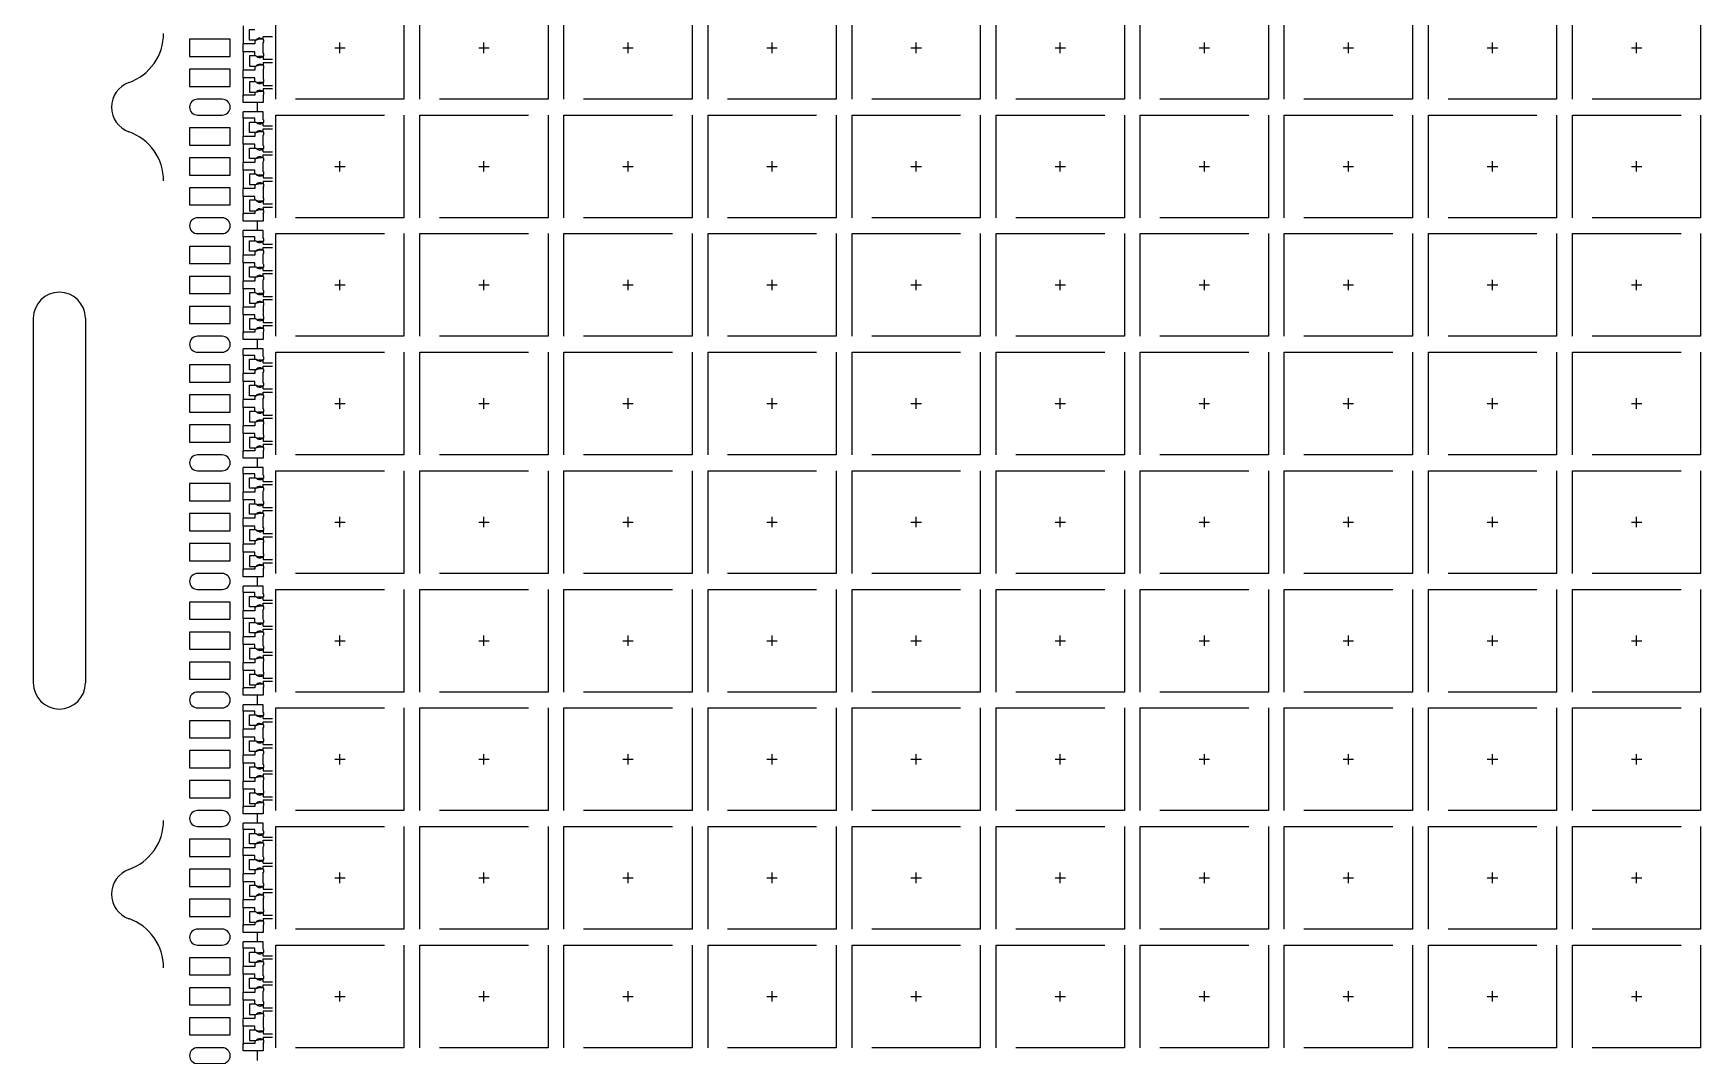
# Model space of a CAD drawing. Header units: millimetres. Extents: x 394.3 to 449.6, y 107.9 to 113.3.
# Drawn here: x 405.509 to 407.428, y 109.918 to 111.095 of the extents above; entities that cross this region are included whole.
import ezdxf

# ---------------------------------------------------------------- set-up
doc = ezdxf.new("R2010")
doc.units = ezdxf.units.MM
doc.header["$LTSCALE"] = 0.5
for name, pattern in [('CENTER', [50.8, 31.75, -6.35, 6.35, -6.35]), ('HIDDEN', [0.375, 0.25, -0.125]), ('PHANTOM', [2.5, 1.25, -0.25, 0.25, -0.25, 0.25, -0.25])]:
    doc.linetypes.add(name, pattern=pattern)
for name, color, linetype in [('1D', 4, 'Continuous'), ('BTM', 7, 'HIDDEN'), ('CEN', 2, 'CENTER'), ('PKG', 1, 'PHANTOM')]:
    doc.layers.add(name, color=color, linetype=linetype)

# ---------------------------------------------------------------- blocks, each defined once
blk = doc.blocks.new('*U100')
at = {"layer": 'CEN', "ltscale": 0.005}
for p, q in [((-0.006, 0), (0.006, 0)), ((0, -0.006), (0, 0.006))]:
    blk.add_line(p, q, dxfattribs=at)
at = {"layer": 'PKG', "color": 1, "linetype": 'HIDDEN'}
blk.add_lwpolyline([(-0.0738, -0.0591), (-0.0738, 0.0591), (0.0738, 0.0591), (0.0738, -0.0591)], close=True, dxfattribs=at)
blk = doc.blocks.new('*U101')
at = {"layer": 'CEN', "color": 0, "linetype": 'ByBlock', "lineweight": -2, "transparency": 16777216}
for p in [(0, 1.7745), (0.1659, 1.7745), (0.3318, 1.7745), (0.4977, 1.7745), (0.6636, 1.7745), (0.8295, 1.7745), (0.9954, 1.7745), (1.1613, 1.7745), (1.3272, 1.7745), (1.4931, 1.7745), (0, 1.638), (0.1659, 1.638), (0.3318, 1.638), (0.4977, 1.638), (0.6636, 1.638), (0.8295, 1.638), (0.9954, 1.638), (1.1613, 1.638), (1.3272, 1.638), (1.4931, 1.638), (0, 1.5015), (0.1659, 1.5015), (0.3318, 1.5015), (0.4977, 1.5015), (0.6636, 1.5015), (0.8295, 1.5015), (0.9954, 1.5015), (1.1613, 1.5015), (1.3272, 1.5015), (1.4931, 1.5015), (0, 1.365), (0.1659, 1.365), (0.3318, 1.365), (0.4977, 1.365), (0.6636, 1.365), (0.8295, 1.365), (0.9954, 1.365), (1.1613, 1.365), (1.3272, 1.365), (1.4931, 1.365), (0, 1.2285), (0.1659, 1.2285), (0.3318, 1.2285), (0.4977, 1.2285), (0.6636, 1.2285), (0.8295, 1.2285), (0.9954, 1.2285), (1.1613, 1.2285), (1.3272, 1.2285), (1.4931, 1.2285), (0, 1.092), (0.1659, 1.092), (0.3318, 1.092), (0.4977, 1.092), (0.6636, 1.092), (0.8295, 1.092), (0.9954, 1.092), (1.1613, 1.092), (1.3272, 1.092), (1.4931, 1.092), (0, 0.9555), (0.1659, 0.9555), (0.3318, 0.9555), (0.4977, 0.9555), (0.6636, 0.9555), (0.8295, 0.9555), (0.9954, 0.9555), (1.1613, 0.9555), (1.3272, 0.9555), (1.4931, 0.9555), (0, 0.819), (0.1659, 0.819), (0.3318, 0.819), (0.4977, 0.819), (0.6636, 0.819), (0.8295, 0.819), (0.9954, 0.819), (1.1613, 0.819), (1.3272, 0.819), (1.4931, 0.819), (0, 0.6825), (0.1659, 0.6825), (0.3318, 0.6825), (0.4977, 0.6825), (0.6636, 0.6825), (0.8295, 0.6825), (0.9954, 0.6825), (1.1613, 0.6825), (1.3272, 0.6825), (1.4931, 0.6825)]:
    blk.add_blockref('*U100', p, dxfattribs=at)

msp = doc.modelspace()

# ---------------------------------------------------------------- linework, layer by layer
at = {"ltscale": 0.03}
for p, q in [((405.765, 111.0869), (405.7635, 111.0869)), ((405.7635, 111.0869), (405.7635, 111.0824)), ((405.765, 111.0869), (405.768, 111.0878)), ((405.7732, 111.0878), (405.768, 111.0878)), ((405.7732, 111.0721), (405.7732, 111.0837)), ((405.7635, 111.0824), (405.7503, 111.0824)), ((405.7503, 111.0734), (405.7503, 111.0824)), ((405.7635, 111.0734), (405.7503, 111.0734)), ((405.7635, 111.0689), (405.7635, 111.0734)), ((405.765, 111.0689), (405.7635, 111.0689)), ((405.765, 111.0689), (405.768, 111.068)), ((405.7732, 111.068), (405.768, 111.068)), ((405.7635, 111.0524), (405.7503, 111.0524)), ((405.7503, 111.0434), (405.7503, 111.0524)), ((405.7635, 111.0569), (405.765, 111.0569)), ((405.7635, 111.0569), (405.7635, 111.0524)), ((405.765, 111.0569), (405.768, 111.0578)), ((405.7732, 111.0578), (405.768, 111.0578)), ((405.7732, 111.0537), (405.7732, 111.0421)), ((405.7635, 111.0434), (405.7503, 111.0434)), ((405.7635, 111.0389), (405.7635, 111.0434)), ((405.765, 111.0389), (405.7635, 111.0389)), ((405.7635, 111.0269), (405.7635, 111.0236)), ((405.7635, 111.0269), (405.765, 111.0269)), ((405.765, 111.0389), (405.768, 111.038)), ((405.765, 111.0269), (405.768, 111.0278)), ((405.7732, 111.038), (405.768, 111.038)), ((405.7732, 111.038), (405.768, 111.038)), ((405.7732, 111.0278), (405.768, 111.0278)), ((405.7732, 111.0278), (405.768, 111.0278)), ((405.7635, 111.0236), (405.7503, 111.0236)), ((405.7503, 111.015), (405.7503, 111.0236)), ((405.7732, 111.015), (405.7503, 111.015)), ((405.7732, 111.0237), (405.7732, 111.015)), ((405.7732, 111.0042), (405.7503, 111.0042)), ((405.7503, 110.9969), (405.7503, 111.0042)), ((405.7635, 110.9969), (405.7503, 110.9969)), ((405.7635, 110.9924), (405.7635, 110.9969)), ((405.7635, 110.9924), (405.765, 110.9924)), ((405.765, 110.9924), (405.768, 110.9915)), ((405.7732, 110.9915), (405.768, 110.9915)), ((405.7732, 110.9956), (405.7732, 111.0042)), ((405.7635, 110.9759), (405.7503, 110.9759)), ((405.7503, 110.9669), (405.7503, 110.9759)), ((405.765, 110.9804), (405.7635, 110.9804)), ((405.7635, 110.9804), (405.7635, 110.9759)), ((405.765, 110.9804), (405.768, 110.9813)), ((405.7732, 110.9813), (405.768, 110.9813)), ((405.7732, 110.9656), (405.7732, 110.9772)), ((405.7635, 110.9669), (405.7503, 110.9669)), ((405.7635, 110.9624), (405.7635, 110.9669)), ((405.7635, 110.9624), (405.765, 110.9624)), ((405.765, 110.9504), (405.7635, 110.9504)), ((405.7635, 110.9504), (405.7635, 110.9459)), ((405.765, 110.9624), (405.768, 110.9615)), ((405.765, 110.9504), (405.768, 110.9513)), ((405.7732, 110.9615), (405.768, 110.9615)), ((405.7732, 110.9513), (405.768, 110.9513)), ((405.7635, 110.9459), (405.7503, 110.9459)), ((405.7503, 110.9369), (405.7503, 110.9459)), ((405.7635, 110.9369), (405.7503, 110.9369)), ((405.7635, 110.9324), (405.7635, 110.9369)), ((405.765, 110.9324), (405.7635, 110.9324)), ((405.765, 110.9324), (405.768, 110.9315)), ((405.7732, 110.9315), (405.768, 110.9315)), ((405.7732, 110.9356), (405.7732, 110.9472)), ((405.7635, 110.9159), (405.7503, 110.9159)), ((405.7503, 110.9069), (405.7503, 110.9159)), ((405.7635, 110.9204), (405.765, 110.9204)), ((405.7635, 110.9204), (405.7635, 110.9159)), ((405.765, 110.9204), (405.768, 110.9213)), ((405.7732, 110.9213), (405.768, 110.9213)), ((405.7732, 110.9172), (405.7732, 110.9056)), ((405.7635, 110.9069), (405.7503, 110.9069)), ((405.7635, 110.9024), (405.7635, 110.9069)), ((405.765, 110.9024), (405.7635, 110.9024)), ((405.765, 110.9024), (405.768, 110.9015)), ((405.765, 110.8904), (405.768, 110.8913)), ((405.7732, 110.9015), (405.768, 110.9015)), ((405.7732, 110.9015), (405.768, 110.9015)), ((405.7732, 110.8913), (405.768, 110.8913)), ((405.7732, 110.8913), (405.768, 110.8913)), ((405.7635, 110.8871), (405.7503, 110.8871)), ((405.7503, 110.8785), (405.7503, 110.8871)), ((405.7732, 110.8785), (405.7503, 110.8785)), ((405.7635, 110.8904), (405.7635, 110.8871)), ((405.7635, 110.8904), (405.765, 110.8904)), ((405.7732, 110.8872), (405.7732, 110.8785)), ((405.7732, 110.8677), (405.7503, 110.8677)), ((405.7503, 110.8604), (405.7503, 110.8677)), ((405.7635, 110.8604), (405.7503, 110.8604)), ((405.7635, 110.8559), (405.7635, 110.8604)), ((405.7635, 110.8559), (405.765, 110.8559)), ((405.765, 110.8559), (405.768, 110.855)), ((405.7732, 110.855), (405.768, 110.855)), ((405.7732, 110.8591), (405.7732, 110.8677)), ((405.7635, 110.8394), (405.7503, 110.8394)), ((405.7503, 110.8304), (405.7503, 110.8394)), ((405.765, 110.8439), (405.7635, 110.8439)), ((405.7635, 110.8439), (405.7635, 110.8394)), ((405.765, 110.8439), (405.768, 110.8448)), ((405.7732, 110.8448), (405.768, 110.8448)), ((405.7732, 110.8291), (405.7732, 110.8407)), ((405.7635, 110.8304), (405.7503, 110.8304)), ((405.7635, 110.8259), (405.7635, 110.8304)), ((405.7635, 110.8259), (405.765, 110.8259)), ((405.765, 110.8139), (405.7635, 110.8139)), ((405.7635, 110.8139), (405.7635, 110.8094)), ((405.765, 110.8259), (405.768, 110.825)), ((405.765, 110.8139), (405.768, 110.8148)), ((405.7732, 110.825), (405.768, 110.825)), ((405.7732, 110.8148), (405.768, 110.8148)), ((405.7635, 110.8094), (405.7503, 110.8094)), ((405.7503, 110.8004), (405.7503, 110.8094)), ((405.7635, 110.8004), (405.7503, 110.8004)), ((405.7635, 110.7959), (405.7635, 110.8004)), ((405.765, 110.7959), (405.7635, 110.7959)), ((405.765, 110.7959), (405.768, 110.795)), ((405.7732, 110.795), (405.768, 110.795)), ((405.7732, 110.7991), (405.7732, 110.8107)), ((405.7635, 110.7794), (405.7503, 110.7794)), ((405.7503, 110.7704), (405.7503, 110.7794)), ((405.7635, 110.7839), (405.765, 110.7839)), ((405.7635, 110.7839), (405.7635, 110.7794)), ((405.765, 110.7839), (405.768, 110.7848)), ((405.7732, 110.7848), (405.768, 110.7848)), ((405.7732, 110.7807), (405.7732, 110.7691)), ((405.7635, 110.7704), (405.7503, 110.7704)), ((405.7635, 110.7659), (405.7635, 110.7704)), ((405.765, 110.7659), (405.7635, 110.7659)), ((405.765, 110.7659), (405.768, 110.765)), ((405.7732, 110.765), (405.768, 110.765)), ((405.7732, 110.765), (405.768, 110.765)), ((405.7635, 110.7506), (405.7503, 110.7506)), ((405.7503, 110.742), (405.7503, 110.7506)), ((405.7732, 110.742), (405.7503, 110.742)), ((405.7635, 110.7539), (405.7635, 110.7506)), ((405.7635, 110.7539), (405.765, 110.7539)), ((405.765, 110.7539), (405.768, 110.7548)), ((405.7732, 110.7548), (405.768, 110.7548)), ((405.7732, 110.7548), (405.768, 110.7548)), ((405.7732, 110.7507), (405.7732, 110.742)), ((405.7732, 110.7312), (405.7503, 110.7312)), ((405.7503, 110.7239), (405.7503, 110.7312)), ((405.7635, 110.7239), (405.7503, 110.7239)), ((405.7635, 110.7194), (405.7635, 110.7239)), ((405.7635, 110.7194), (405.765, 110.7194)), ((405.765, 110.7194), (405.768, 110.7185)), ((405.7732, 110.7185), (405.768, 110.7185)), ((405.7732, 110.7226), (405.7732, 110.7312)), ((405.7635, 110.7029), (405.7503, 110.7029)), ((405.7503, 110.6939), (405.7503, 110.7029)), ((405.765, 110.7074), (405.7635, 110.7074)), ((405.7635, 110.7074), (405.7635, 110.7029)), ((405.765, 110.7074), (405.768, 110.7083)), ((405.7732, 110.7083), (405.768, 110.7083)), ((405.7732, 110.6926), (405.7732, 110.7042)), ((405.7635, 110.6939), (405.7503, 110.6939)), ((405.7635, 110.6894), (405.7635, 110.6939)), ((405.7635, 110.6894), (405.765, 110.6894)), ((405.765, 110.6894), (405.768, 110.6885)), ((405.7732, 110.6885), (405.768, 110.6885)), ((405.7635, 110.6729), (405.7503, 110.6729)), ((405.7503, 110.6639), (405.7503, 110.6729)), ((405.7635, 110.6639), (405.7503, 110.6639)), ((405.765, 110.6774), (405.7635, 110.6774)), ((405.7635, 110.6774), (405.7635, 110.6729)), ((405.7635, 110.6594), (405.7635, 110.6639)), ((405.765, 110.6774), (405.768, 110.6783)), ((405.7732, 110.6783), (405.768, 110.6783)), ((405.7732, 110.6626), (405.7732, 110.6742)), ((405.7635, 110.6429), (405.7503, 110.6429)), ((405.7503, 110.6339), (405.7503, 110.6429)), ((405.765, 110.6594), (405.7635, 110.6594)), ((405.7635, 110.6474), (405.765, 110.6474)), ((405.7635, 110.6474), (405.7635, 110.6429)), ((405.765, 110.6594), (405.768, 110.6585)), ((405.765, 110.6474), (405.768, 110.6483)), ((405.7732, 110.6585), (405.768, 110.6585)), ((405.7732, 110.6483), (405.768, 110.6483)), ((405.7732, 110.6442), (405.7732, 110.6326)), ((405.7635, 110.6339), (405.7503, 110.6339)), ((405.7635, 110.6294), (405.7635, 110.6339)), ((405.765, 110.6294), (405.7635, 110.6294)), ((405.765, 110.6294), (405.768, 110.6285)), ((405.7732, 110.6285), (405.768, 110.6285)), ((405.7732, 110.6285), (405.768, 110.6285)), ((405.7635, 110.6141), (405.7503, 110.6141)), ((405.7503, 110.6055), (405.7503, 110.6141)), ((405.7732, 110.6055), (405.7503, 110.6055)), ((405.7635, 110.6174), (405.7635, 110.6141)), ((405.7635, 110.6174), (405.765, 110.6174)), ((405.765, 110.6174), (405.768, 110.6183)), ((405.7732, 110.6183), (405.768, 110.6183)), ((405.7732, 110.6183), (405.768, 110.6183)), ((405.7732, 110.6142), (405.7732, 110.6055)), ((405.7732, 110.5947), (405.7503, 110.5947)), ((405.7503, 110.5874), (405.7503, 110.5947)), ((405.7635, 110.5874), (405.7503, 110.5874)), ((405.7635, 110.5829), (405.7635, 110.5874)), ((405.7732, 110.5861), (405.7732, 110.5947)), ((405.7635, 110.5664), (405.7503, 110.5664)), ((405.7503, 110.5574), (405.7503, 110.5664)), ((405.7635, 110.5829), (405.765, 110.5829)), ((405.765, 110.5709), (405.7635, 110.5709)), ((405.7635, 110.5709), (405.7635, 110.5664)), ((405.765, 110.5829), (405.768, 110.582)), ((405.765, 110.5709), (405.768, 110.5718)), ((405.7732, 110.582), (405.768, 110.582)), ((405.7732, 110.5718), (405.768, 110.5718)), ((405.7732, 110.5561), (405.7732, 110.5677)), ((405.7635, 110.5574), (405.7503, 110.5574)), ((405.7635, 110.5529), (405.7635, 110.5574)), ((405.7635, 110.5529), (405.765, 110.5529)), ((405.765, 110.5529), (405.768, 110.552)), ((405.7732, 110.552), (405.768, 110.552)), ((405.7635, 110.5364), (405.7503, 110.5364)), ((405.7503, 110.5274), (405.7503, 110.5364)), ((405.7635, 110.5274), (405.7503, 110.5274)), ((405.765, 110.5409), (405.7635, 110.5409)), ((405.7635, 110.5409), (405.7635, 110.5364)), ((405.7635, 110.5229), (405.7635, 110.5274)), ((405.765, 110.5409), (405.768, 110.5418)), ((405.7732, 110.5418), (405.768, 110.5418)), ((405.7732, 110.5261), (405.7732, 110.5377)), ((405.765, 110.5229), (405.7635, 110.5229)), ((405.7635, 110.5109), (405.765, 110.5109)), ((405.7635, 110.5109), (405.7635, 110.5064)), ((405.765, 110.5229), (405.768, 110.522)), ((405.765, 110.5109), (405.768, 110.5118)), ((405.7732, 110.522), (405.768, 110.522)), ((405.7732, 110.5118), (405.768, 110.5118)), ((405.7732, 110.5077), (405.7732, 110.4961)), ((405.7635, 110.5064), (405.7503, 110.5064)), ((405.7503, 110.4974), (405.7503, 110.5064)), ((405.7635, 110.4974), (405.7503, 110.4974)), ((405.7635, 110.4929), (405.7635, 110.4974)), ((405.765, 110.4929), (405.7635, 110.4929)), ((405.765, 110.4929), (405.768, 110.492)), ((405.7732, 110.492), (405.768, 110.492)), ((405.7732, 110.492), (405.768, 110.492)), ((405.7635, 110.4776), (405.7503, 110.4776)), ((405.7503, 110.469), (405.7503, 110.4776)), ((405.7732, 110.469), (405.7503, 110.469)), ((405.7635, 110.4809), (405.7635, 110.4776)), ((405.7635, 110.4809), (405.765, 110.4809)), ((405.765, 110.4809), (405.768, 110.4818)), ((405.7732, 110.4818), (405.768, 110.4818)), ((405.7732, 110.4818), (405.768, 110.4818)), ((405.7732, 110.4777), (405.7732, 110.469)), ((405.7732, 110.4582), (405.7503, 110.4582)), ((405.7503, 110.4509), (405.7503, 110.4582)), ((405.7635, 110.4509), (405.7503, 110.4509)), ((405.7635, 110.4464), (405.7635, 110.4509)), ((405.7732, 110.4496), (405.7732, 110.4582)), ((405.7635, 110.4299), (405.7503, 110.4299)), ((405.7503, 110.4209), (405.7503, 110.4299)), ((405.7635, 110.4464), (405.765, 110.4464)), ((405.765, 110.4344), (405.7635, 110.4344)), ((405.7635, 110.4344), (405.7635, 110.4299)), ((405.765, 110.4464), (405.768, 110.4455)), ((405.765, 110.4344), (405.768, 110.4353)), ((405.7732, 110.4455), (405.768, 110.4455)), ((405.7732, 110.4353), (405.768, 110.4353)), ((405.7732, 110.4196), (405.7732, 110.4312)), ((405.7635, 110.4209), (405.7503, 110.4209)), ((405.7635, 110.4164), (405.7635, 110.4209)), ((405.7635, 110.4164), (405.765, 110.4164)), ((405.765, 110.4164), (405.768, 110.4155)), ((405.7732, 110.4155), (405.768, 110.4155)), ((405.7635, 110.3999), (405.7503, 110.3999)), ((405.7503, 110.3909), (405.7503, 110.3999)), ((405.765, 110.4044), (405.7635, 110.4044)), ((405.7635, 110.4044), (405.7635, 110.3999)), ((405.765, 110.4044), (405.768, 110.4053)), ((405.7732, 110.4053), (405.768, 110.4053)), ((405.7732, 110.3896), (405.7732, 110.4012)), ((405.7635, 110.3909), (405.7503, 110.3909)), ((405.7635, 110.3864), (405.7635, 110.3909)), ((405.765, 110.3864), (405.7635, 110.3864)), ((405.7635, 110.3744), (405.765, 110.3744)), ((405.7635, 110.3744), (405.7635, 110.3699)), ((405.765, 110.3864), (405.768, 110.3855)), ((405.765, 110.3744), (405.768, 110.3753)), ((405.7732, 110.3855), (405.768, 110.3855)), ((405.7732, 110.3753), (405.768, 110.3753)), ((405.7635, 110.3699), (405.7503, 110.3699)), ((405.7503, 110.3609), (405.7503, 110.3699)), ((405.7635, 110.3609), (405.7503, 110.3609)), ((405.7635, 110.3564), (405.7635, 110.3609)), ((405.765, 110.3564), (405.7635, 110.3564)), ((405.765, 110.3564), (405.768, 110.3555)), ((405.7732, 110.3555), (405.768, 110.3555)), ((405.7732, 110.3555), (405.768, 110.3555)), ((405.7732, 110.3712), (405.7732, 110.3596)), ((405.7635, 110.3411), (405.7503, 110.3411)), ((405.7503, 110.3325), (405.7503, 110.3411)), ((405.7635, 110.3444), (405.7635, 110.3411)), ((405.7635, 110.3444), (405.765, 110.3444)), ((405.765, 110.3444), (405.768, 110.3453)), ((405.7732, 110.3453), (405.768, 110.3453)), ((405.7732, 110.3453), (405.768, 110.3453)), ((405.7732, 110.3412), (405.7732, 110.3325)), ((405.7732, 110.3325), (405.7503, 110.3325)), ((405.7732, 110.3217), (405.7503, 110.3217)), ((405.7503, 110.3144), (405.7503, 110.3217)), ((405.7732, 110.3131), (405.7732, 110.3217)), ((405.7635, 110.3144), (405.7503, 110.3144)), ((405.7635, 110.3099), (405.7635, 110.3144)), ((405.7635, 110.3099), (405.765, 110.3099)), ((405.765, 110.2979), (405.7635, 110.2979)), ((405.7635, 110.2979), (405.7635, 110.2934)), ((405.765, 110.3099), (405.768, 110.309)), ((405.765, 110.2979), (405.768, 110.2988)), ((405.7732, 110.309), (405.768, 110.309)), ((405.7732, 110.2988), (405.768, 110.2988)), ((405.7635, 110.2934), (405.7503, 110.2934)), ((405.7503, 110.2844), (405.7503, 110.2934)), ((405.7635, 110.2844), (405.7503, 110.2844)), ((405.7635, 110.2799), (405.7635, 110.2844)), ((405.7635, 110.2799), (405.765, 110.2799)), ((405.765, 110.2799), (405.768, 110.279)), ((405.7732, 110.279), (405.768, 110.279)), ((405.7732, 110.2831), (405.7732, 110.2947)), ((405.7635, 110.2634), (405.7503, 110.2634)), ((405.7503, 110.2544), (405.7503, 110.2634)), ((405.765, 110.2679), (405.7635, 110.2679)), ((405.7635, 110.2679), (405.7635, 110.2634)), ((405.765, 110.2679), (405.768, 110.2688)), ((405.7732, 110.2688), (405.768, 110.2688)), ((405.7732, 110.2531), (405.7732, 110.2647)), ((405.7635, 110.2544), (405.7503, 110.2544)), ((405.7635, 110.2499), (405.7635, 110.2544)), ((405.765, 110.2499), (405.7635, 110.2499)), ((405.7635, 110.2379), (405.765, 110.2379)), ((405.7635, 110.2379), (405.7635, 110.2334)), ((405.765, 110.2499), (405.768, 110.249)), ((405.765, 110.2379), (405.768, 110.2388)), ((405.7732, 110.249), (405.768, 110.249)), ((405.7732, 110.2388), (405.768, 110.2388)), ((405.7635, 110.2334), (405.7503, 110.2334)), ((405.7503, 110.2244), (405.7503, 110.2334)), ((405.7635, 110.2244), (405.7503, 110.2244)), ((405.7635, 110.2199), (405.7635, 110.2244)), ((405.765, 110.2199), (405.7635, 110.2199)), ((405.765, 110.2199), (405.768, 110.219)), ((405.7732, 110.219), (405.768, 110.219)), ((405.7732, 110.219), (405.768, 110.219)), ((405.7732, 110.2347), (405.7732, 110.2231)), ((405.7635, 110.2046), (405.7503, 110.2046)), ((405.7503, 110.196), (405.7503, 110.2046)), ((405.7635, 110.2079), (405.7635, 110.2046)), ((405.7635, 110.2079), (405.765, 110.2079)), ((405.765, 110.2079), (405.768, 110.2088)), ((405.7732, 110.2088), (405.768, 110.2088)), ((405.7732, 110.2088), (405.768, 110.2088)), ((405.7732, 110.2047), (405.7732, 110.196)), ((405.7732, 110.196), (405.7503, 110.196)), ((405.7732, 110.1852), (405.7503, 110.1852)), ((405.7503, 110.1779), (405.7503, 110.1852)), ((405.7732, 110.1766), (405.7732, 110.1852)), ((405.7635, 110.1779), (405.7503, 110.1779)), ((405.7635, 110.1734), (405.7635, 110.1779)), ((405.7635, 110.1734), (405.765, 110.1734)), ((405.765, 110.1614), (405.7635, 110.1614)), ((405.7635, 110.1614), (405.7635, 110.1569)), ((405.765, 110.1734), (405.768, 110.1725)), ((405.765, 110.1614), (405.768, 110.1623)), ((405.7732, 110.1725), (405.768, 110.1725)), ((405.7732, 110.1623), (405.768, 110.1623)), ((405.7635, 110.1569), (405.7503, 110.1569)), ((405.7503, 110.1479), (405.7503, 110.1569)), ((405.7635, 110.1479), (405.7503, 110.1479)), ((405.7635, 110.1434), (405.7635, 110.1479)), ((405.7635, 110.1434), (405.765, 110.1434)), ((405.765, 110.1434), (405.768, 110.1425)), ((405.7732, 110.1425), (405.768, 110.1425)), ((405.7732, 110.1466), (405.7732, 110.1582)), ((405.7635, 110.1269), (405.7503, 110.1269)), ((405.7503, 110.1179), (405.7503, 110.1269)), ((405.765, 110.1314), (405.7635, 110.1314)), ((405.7635, 110.1314), (405.7635, 110.1269)), ((405.765, 110.1314), (405.768, 110.1323)), ((405.7732, 110.1323), (405.768, 110.1323)), ((405.7732, 110.1166), (405.7732, 110.1282)), ((405.7635, 110.1179), (405.7503, 110.1179)), ((405.7635, 110.1134), (405.7635, 110.1179)), ((405.765, 110.1134), (405.7635, 110.1134)), ((405.765, 110.1134), (405.768, 110.1125)), ((405.7732, 110.1125), (405.768, 110.1125)), ((405.7635, 110.0969), (405.7503, 110.0969)), ((405.7503, 110.0879), (405.7503, 110.0969)), ((405.7635, 110.0879), (405.7503, 110.0879)), ((405.7635, 110.1014), (405.765, 110.1014)), ((405.7635, 110.1014), (405.7635, 110.0969)), ((405.7635, 110.0834), (405.7635, 110.0879)), ((405.765, 110.1014), (405.768, 110.1023)), ((405.7732, 110.1023), (405.768, 110.1023)), ((405.7732, 110.0982), (405.7732, 110.0866)), ((405.7635, 110.0681), (405.7503, 110.0681)), ((405.7503, 110.0595), (405.7503, 110.0681)), ((405.765, 110.0834), (405.7635, 110.0834)), ((405.7635, 110.0714), (405.7635, 110.0681)), ((405.7635, 110.0714), (405.765, 110.0714)), ((405.765, 110.0834), (405.768, 110.0825)), ((405.765, 110.0714), (405.768, 110.0723)), ((405.7732, 110.0825), (405.768, 110.0825)), ((405.7732, 110.0825), (405.768, 110.0825)), ((405.7732, 110.0723), (405.768, 110.0723)), ((405.7732, 110.0723), (405.768, 110.0723)), ((405.7732, 110.0682), (405.7732, 110.0595)), ((405.7732, 110.0595), (405.7503, 110.0595)), ((405.7732, 110.0487), (405.7503, 110.0487)), ((405.7503, 110.0414), (405.7503, 110.0487)), ((405.7732, 110.0401), (405.7732, 110.0487)), ((405.7635, 110.0414), (405.7503, 110.0414)), ((405.7635, 110.0369), (405.7635, 110.0414)), ((405.7635, 110.0369), (405.765, 110.0369)), ((405.765, 110.0369), (405.768, 110.036)), ((405.7732, 110.036), (405.768, 110.036)), ((405.7635, 110.0204), (405.7503, 110.0204)), ((405.7503, 110.0114), (405.7503, 110.0204)), ((405.7635, 110.0114), (405.7503, 110.0114)), ((405.765, 110.0249), (405.7635, 110.0249)), ((405.7635, 110.0249), (405.7635, 110.0204)), ((405.7635, 110.0069), (405.7635, 110.0114)), ((405.765, 110.0249), (405.768, 110.0258)), ((405.7732, 110.0258), (405.768, 110.0258)), ((405.7732, 110.0101), (405.7732, 110.0217)), ((405.7635, 109.9904), (405.7503, 109.9904)), ((405.7503, 109.9814), (405.7503, 109.9904)), ((405.7635, 110.0069), (405.765, 110.0069)), ((405.765, 109.9949), (405.7635, 109.9949)), ((405.7635, 109.9949), (405.7635, 109.9904)), ((405.765, 110.0069), (405.768, 110.006)), ((405.765, 109.9949), (405.768, 109.9958)), ((405.7732, 110.006), (405.768, 110.006)), ((405.7732, 109.9958), (405.768, 109.9958)), ((405.7732, 109.9801), (405.7732, 109.9917)), ((405.7635, 109.9814), (405.7503, 109.9814)), ((405.7635, 109.9769), (405.7635, 109.9814)), ((405.765, 109.9769), (405.7635, 109.9769)), ((405.765, 109.9769), (405.768, 109.976)), ((405.7732, 109.976), (405.768, 109.976)), ((405.7635, 109.9604), (405.7503, 109.9604)), ((405.7503, 109.9514), (405.7503, 109.9604)), ((405.7635, 109.9514), (405.7503, 109.9514)), ((405.7635, 109.9649), (405.765, 109.9649)), ((405.7635, 109.9649), (405.7635, 109.9604)), ((405.7635, 109.9469), (405.7635, 109.9514)), ((405.765, 109.9649), (405.768, 109.9658)), ((405.7732, 109.9658), (405.768, 109.9658)), ((405.7732, 109.9617), (405.7732, 109.9501)), ((405.7635, 109.9316), (405.7503, 109.9316)), ((405.7503, 109.923), (405.7503, 109.9316)), ((405.765, 109.9469), (405.7635, 109.9469)), ((405.7635, 109.9349), (405.7635, 109.9316)), ((405.7635, 109.9349), (405.765, 109.9349)), ((405.765, 109.9469), (405.768, 109.946)), ((405.765, 109.9349), (405.768, 109.9358)), ((405.7732, 109.946), (405.768, 109.946)), ((405.7732, 109.946), (405.768, 109.946)), ((405.7732, 109.9358), (405.768, 109.9358)), ((405.7732, 109.9358), (405.768, 109.9358)), ((405.7732, 109.9317), (405.7732, 109.923)), ((405.7732, 109.923), (405.7503, 109.923))]:
    msp.add_line(p, q, dxfattribs=at)
for p, q in [((405.5086, 110.7666), (405.5086, 110.3467)), ((405.5686, 110.7666), (405.5686, 110.3467))]:
    msp.add_line(p, q)
for points in [[(405.7353, 111.0878), (405.6886, 111.0878), (405.6886, 111.068), (405.7353, 111.068)], [(405.7353, 111.0533), (405.6886, 111.0533), (405.6886, 111.0335), (405.7353, 111.0335)], [(405.7353, 110.9858), (405.6886, 110.9858), (405.6886, 110.966), (405.7353, 110.966)], [(405.7353, 110.9513), (405.6886, 110.9513), (405.6886, 110.9315), (405.7353, 110.9315)], [(405.7353, 110.9168), (405.6886, 110.9168), (405.6886, 110.897), (405.7353, 110.897)], [(405.7353, 110.8493), (405.6886, 110.8493), (405.6886, 110.8295), (405.7353, 110.8295)], [(405.7353, 110.8148), (405.6886, 110.8148), (405.6886, 110.795), (405.7353, 110.795)], [(405.7353, 110.7803), (405.6886, 110.7803), (405.6886, 110.7605), (405.7353, 110.7605)], [(405.7353, 110.7128), (405.6886, 110.7128), (405.6886, 110.693), (405.7353, 110.693)], [(405.7353, 110.6783), (405.6886, 110.6783), (405.6886, 110.6585), (405.7353, 110.6585)], [(405.7353, 110.6438), (405.6886, 110.6438), (405.6886, 110.624), (405.7353, 110.624)], [(405.7353, 110.5763), (405.6886, 110.5763), (405.6886, 110.5565), (405.7353, 110.5565)], [(405.7353, 110.5418), (405.6886, 110.5418), (405.6886, 110.522), (405.7353, 110.522)], [(405.7353, 110.5073), (405.6886, 110.5073), (405.6886, 110.4875), (405.7353, 110.4875)], [(405.7353, 110.4398), (405.6886, 110.4398), (405.6886, 110.42), (405.7353, 110.42)], [(405.7353, 110.4053), (405.6886, 110.4053), (405.6886, 110.3855), (405.7353, 110.3855)], [(405.7353, 110.3708), (405.6886, 110.3708), (405.6886, 110.351), (405.7353, 110.351)], [(405.7353, 110.3033), (405.6886, 110.3033), (405.6886, 110.2835), (405.7353, 110.2835)], [(405.7353, 110.2688), (405.6886, 110.2688), (405.6886, 110.249), (405.7353, 110.249)], [(405.7353, 110.2343), (405.6886, 110.2343), (405.6886, 110.2145), (405.7353, 110.2145)], [(405.7353, 110.1668), (405.6886, 110.1668), (405.6886, 110.147), (405.7353, 110.147)], [(405.7353, 110.1323), (405.6886, 110.1323), (405.6886, 110.1125), (405.7353, 110.1125)], [(405.7353, 110.0978), (405.6886, 110.0978), (405.6886, 110.078), (405.7353, 110.078)], [(405.7353, 110.0303), (405.6886, 110.0303), (405.6886, 110.0105), (405.7353, 110.0105)], [(405.7353, 109.9958), (405.6886, 109.9958), (405.6886, 109.976), (405.7353, 109.976)], [(405.7353, 109.9613), (405.6886, 109.9613), (405.6886, 109.9415), (405.7353, 109.9415)]]:
    msp.add_lwpolyline(points, close=True, dxfattribs=at)
for points in [[(405.7261, 111.0188), (405.6978, 111.0188, 0.414214), (405.6886, 111.0096), (405.6886, 111.0096, 0.414214), (405.6978, 111.0005), (405.7261, 111.0005, 0.414214), (405.7353, 111.0096), (405.7353, 111.0096, 0.414214)], [(405.7261, 110.8823), (405.6978, 110.8823, 0.414214), (405.6886, 110.8731), (405.6886, 110.8731, 0.414214), (405.6978, 110.864), (405.7261, 110.864, 0.414214), (405.7353, 110.8731), (405.7353, 110.8731, 0.414214)], [(405.7261, 110.7458), (405.6978, 110.7458, 0.414214), (405.6886, 110.7366), (405.6886, 110.7366, 0.414214), (405.6978, 110.7275), (405.7261, 110.7275, 0.414214), (405.7353, 110.7366), (405.7353, 110.7366, 0.414214)], [(405.7261, 110.6093), (405.6978, 110.6093, 0.414214), (405.6886, 110.6001), (405.6886, 110.6001, 0.414214), (405.6978, 110.591), (405.7261, 110.591, 0.414214), (405.7353, 110.6001), (405.7353, 110.6001, 0.414214)], [(405.7261, 110.4728), (405.6978, 110.4728, 0.414214), (405.6886, 110.4636), (405.6886, 110.4636, 0.414214), (405.6978, 110.4545), (405.7261, 110.4545, 0.414214), (405.7353, 110.4636), (405.7353, 110.4636, 0.414214)], [(405.7261, 110.3363), (405.6978, 110.3363, 0.414214), (405.6886, 110.3271), (405.6886, 110.3271, 0.414214), (405.6978, 110.318), (405.7261, 110.318, 0.414214), (405.7353, 110.3271), (405.7353, 110.3271, 0.414214)], [(405.7261, 110.1998), (405.6978, 110.1998, 0.414214), (405.6886, 110.1906), (405.6886, 110.1906, 0.414214), (405.6978, 110.1815), (405.7261, 110.1815, 0.414214), (405.7353, 110.1906), (405.7353, 110.1906, 0.414214)], [(405.7261, 110.0633), (405.6978, 110.0633, 0.414214), (405.6886, 110.0541), (405.6886, 110.0541, 0.414214), (405.6978, 110.045), (405.7261, 110.045, 0.414214), (405.7353, 110.0541), (405.7353, 110.0541, 0.414214)], [(405.7261, 109.9268), (405.6978, 109.9268, 0.414214), (405.6886, 109.9176), (405.6886, 109.9176, 0.414214), (405.6978, 109.9085), (405.7261, 109.9085, 0.414214), (405.7353, 109.9176), (405.7353, 109.9176, 0.414214)]]:
    msp.add_lwpolyline(points, format="xyb", close=True, dxfattribs=at)
for centre, radius, start, end in [((405.7695, 111.0832), 0.00582, 89.7529, 140.2809), ((405.7691, 111.0812), 0.00775, 57.5482, 86.9625), ((405.7714, 111.0858), 0.00275, 312.2759, 47.7241), ((405.7695, 111.0726), 0.00582, 219.7191, 270.2471), ((405.7691, 111.0745), 0.00775, 273.0375, 302.4518), ((405.7714, 111.07), 0.00275, 312.2759, 47.7241), ((405.7695, 111.0532), 0.00582, 89.7529, 140.2809), ((405.7691, 111.0512), 0.00775, 57.5482, 86.9625), ((405.7714, 111.0558), 0.00275, 312.2759, 47.7241), ((405.7695, 111.0426), 0.00582, 219.7191, 270.2471), ((405.7695, 111.0232), 0.00582, 89.7529, 140.2809), ((405.7691, 111.0445), 0.00775, 273.0375, 302.4518), ((405.7691, 111.0212), 0.00775, 57.5482, 86.9625), ((405.7714, 111.04), 0.00275, 312.2759, 47.7241), ((405.7714, 111.0258), 0.00275, 312.2759, 47.7241), ((405.7695, 110.9961), 0.00582, 219.7191, 270.2471), ((405.7691, 110.998), 0.00775, 273.0375, 302.4518), ((405.7714, 110.9935), 0.00275, 312.2759, 47.7241), ((405.7695, 110.9767), 0.00582, 89.7529, 140.2809), ((405.7691, 110.9747), 0.00775, 57.5482, 86.9625), ((405.7714, 110.9793), 0.00275, 312.2759, 47.7241), ((405.7695, 110.9661), 0.00582, 219.7191, 270.2471), ((405.7695, 110.9467), 0.00582, 89.7529, 140.2809), ((405.7691, 110.968), 0.00775, 273.0375, 302.4518), ((405.7691, 110.9447), 0.00775, 57.5482, 86.9625), ((405.7714, 110.9635), 0.00275, 312.2759, 47.7241), ((405.7714, 110.9493), 0.00275, 312.2759, 47.7241), ((405.7695, 110.9361), 0.00582, 219.7191, 270.2471), ((405.7691, 110.938), 0.00775, 273.0375, 302.4518), ((405.7714, 110.9335), 0.00275, 312.2759, 47.7241), ((405.7695, 110.9167), 0.00582, 89.7529, 140.2809), ((405.7691, 110.9147), 0.00775, 57.5482, 86.9625), ((405.7714, 110.9193), 0.00275, 312.2759, 47.7241), ((405.7695, 110.9061), 0.00582, 219.7191, 270.2471), ((405.7695, 110.8867), 0.00582, 89.7529, 140.2809), ((405.7691, 110.908), 0.00775, 273.0375, 302.4518), ((405.7691, 110.8847), 0.00775, 57.5482, 86.9625), ((405.7714, 110.9035), 0.00275, 312.2759, 47.7241), ((405.7714, 110.8893), 0.00275, 312.2759, 47.7241), ((405.7695, 110.8596), 0.00582, 219.7191, 270.2471), ((405.7691, 110.8615), 0.00775, 273.0375, 302.4518), ((405.7714, 110.857), 0.00275, 312.2759, 47.7241), ((405.7695, 110.8402), 0.00582, 89.7529, 140.2809), ((405.7691, 110.8382), 0.00775, 57.5482, 86.9625), ((405.7714, 110.8428), 0.00275, 312.2759, 47.7241), ((405.7695, 110.8296), 0.00582, 219.7191, 270.2471), ((405.7695, 110.8102), 0.00582, 89.7529, 140.2809), ((405.7691, 110.8315), 0.00775, 273.0375, 302.4518), ((405.7691, 110.8082), 0.00775, 57.5482, 86.9625), ((405.7714, 110.827), 0.00275, 312.2759, 47.7241), ((405.7714, 110.8128), 0.00275, 312.2759, 47.7241), ((405.7695, 110.7996), 0.00582, 219.7191, 270.2471), ((405.7691, 110.8015), 0.00775, 273.0375, 302.4518), ((405.7714, 110.797), 0.00275, 312.2759, 47.7241), ((405.7695, 110.7802), 0.00582, 89.7529, 140.2809), ((405.7691, 110.7782), 0.00775, 57.5482, 86.9625), ((405.7714, 110.7828), 0.00275, 312.2759, 47.7241), ((405.7695, 110.7696), 0.00582, 219.7191, 270.2471), ((405.7691, 110.7715), 0.00775, 273.0375, 302.4518), ((405.7714, 110.767), 0.00275, 312.2759, 47.7241), ((405.7695, 110.7502), 0.00582, 89.7529, 140.2809), ((405.7691, 110.7482), 0.00775, 57.5482, 86.9625), ((405.7714, 110.7528), 0.00275, 312.2759, 47.7241), ((405.7695, 110.7231), 0.00582, 219.7191, 270.2471), ((405.7691, 110.725), 0.00775, 273.0375, 302.4518), ((405.7714, 110.7205), 0.00275, 312.2759, 47.7241), ((405.7695, 110.7037), 0.00582, 89.7529, 140.2809), ((405.7691, 110.7017), 0.00775, 57.5482, 86.9625), ((405.7714, 110.7063), 0.00275, 312.2759, 47.7241), ((405.7695, 110.6931), 0.00582, 219.7191, 270.2471), ((405.7695, 110.6737), 0.00582, 89.7529, 140.2809), ((405.7691, 110.695), 0.00775, 273.0375, 302.4518), ((405.7691, 110.6717), 0.00775, 57.5482, 86.9625), ((405.7714, 110.6905), 0.00275, 312.2759, 47.7241), ((405.7714, 110.6763), 0.00275, 312.2759, 47.7241), ((405.7714, 110.6605), 0.00275, 312.2759, 47.7241), ((405.7695, 110.6631), 0.00582, 219.7191, 270.2471), ((405.7695, 110.6437), 0.00582, 89.7529, 140.2809), ((405.7691, 110.665), 0.00775, 273.0375, 302.4518), ((405.7691, 110.6417), 0.00775, 57.5482, 86.9625), ((405.7714, 110.6463), 0.00275, 312.2759, 47.7241), ((405.7695, 110.6331), 0.00582, 219.7191, 270.2471), ((405.7691, 110.635), 0.00775, 273.0375, 302.4518), ((405.7714, 110.6305), 0.00275, 312.2759, 47.7241), ((405.7695, 110.6137), 0.00582, 89.7529, 140.2809), ((405.7691, 110.6117), 0.00775, 57.5482, 86.9625), ((405.7714, 110.6163), 0.00275, 312.2759, 47.7241), ((405.7714, 110.584), 0.00275, 312.2759, 47.7241), ((405.7695, 110.5866), 0.00582, 219.7191, 270.2471), ((405.7695, 110.5672), 0.00582, 89.7529, 140.2809), ((405.7691, 110.5885), 0.00775, 273.0375, 302.4518), ((405.7691, 110.5652), 0.00775, 57.5482, 86.9625), ((405.7714, 110.5698), 0.00275, 312.2759, 47.7241), ((405.7695, 110.5566), 0.00582, 219.7191, 270.2471), ((405.7691, 110.5585), 0.00775, 273.0375, 302.4518), ((405.7714, 110.554), 0.00275, 312.2759, 47.7241), ((405.7695, 110.5372), 0.00582, 89.7529, 140.2809), ((405.7691, 110.5352), 0.00775, 57.5482, 86.9625), ((405.7714, 110.5398), 0.00275, 312.2759, 47.7241), ((405.7714, 110.524), 0.00275, 312.2759, 47.7241), ((405.7695, 110.5266), 0.00582, 219.7191, 270.2471), ((405.7695, 110.5072), 0.00582, 89.7529, 140.2809), ((405.7691, 110.5285), 0.00775, 273.0375, 302.4518), ((405.7691, 110.5052), 0.00775, 57.5482, 86.9625), ((405.7714, 110.5098), 0.00275, 312.2759, 47.7241), ((405.7695, 110.4966), 0.00582, 219.7191, 270.2471), ((405.7691, 110.4985), 0.00775, 273.0375, 302.4518), ((405.7714, 110.494), 0.00275, 312.2759, 47.7241), ((405.7695, 110.4772), 0.00582, 89.7529, 140.2809), ((405.7691, 110.4752), 0.00775, 57.5482, 86.9625), ((405.7714, 110.4798), 0.00275, 312.2759, 47.7241), ((405.7714, 110.4475), 0.00275, 312.2759, 47.7241), ((405.7695, 110.4501), 0.00582, 219.7191, 270.2471), ((405.7695, 110.4307), 0.00582, 89.7529, 140.2809), ((405.7691, 110.452), 0.00775, 273.0375, 302.4518), ((405.7691, 110.4287), 0.00775, 57.5482, 86.9625), ((405.7714, 110.4333), 0.00275, 312.2759, 47.7241), ((405.7695, 110.4201), 0.00582, 219.7191, 270.2471), ((405.7691, 110.422), 0.00775, 273.0375, 302.4518), ((405.7714, 110.4175), 0.00275, 312.2759, 47.7241), ((405.7695, 110.4007), 0.00582, 89.7529, 140.2809), ((405.7691, 110.3987), 0.00775, 57.5482, 86.9625), ((405.7714, 110.4033), 0.00275, 312.2759, 47.7241), ((405.7695, 110.3901), 0.00582, 219.7191, 270.2471), ((405.7695, 110.3707), 0.00582, 89.7529, 140.2809), ((405.7691, 110.392), 0.00775, 273.0375, 302.4518), ((405.7691, 110.3687), 0.00775, 57.5482, 86.9625), ((405.7714, 110.3875), 0.00275, 312.2759, 47.7241), ((405.7714, 110.3733), 0.00275, 312.2759, 47.7241), ((405.7695, 110.3601), 0.00582, 219.7191, 270.2471), ((405.7691, 110.362), 0.00775, 273.0375, 302.4518), ((405.7714, 110.3575), 0.00275, 312.2759, 47.7241), ((405.7695, 110.3407), 0.00582, 89.7529, 140.2809), ((405.7691, 110.3387), 0.00775, 57.5482, 86.9625), ((405.7714, 110.3433), 0.00275, 312.2759, 47.7241), ((405.7695, 110.3136), 0.00582, 219.7191, 270.2471), ((405.7695, 110.2942), 0.00582, 89.7529, 140.2809), ((405.7691, 110.3155), 0.00775, 273.0375, 302.4518), ((405.7691, 110.2922), 0.00775, 57.5482, 86.9625), ((405.7714, 110.311), 0.00275, 312.2759, 47.7241), ((405.7714, 110.2968), 0.00275, 312.2759, 47.7241), ((405.7695, 110.2836), 0.00582, 219.7191, 270.2471), ((405.7691, 110.2855), 0.00775, 273.0375, 302.4518), ((405.7714, 110.281), 0.00275, 312.2759, 47.7241), ((405.7695, 110.2642), 0.00582, 89.7529, 140.2809), ((405.7691, 110.2622), 0.00775, 57.5482, 86.9625), ((405.7714, 110.2668), 0.00275, 312.2759, 47.7241), ((405.7695, 110.2536), 0.00582, 219.7191, 270.2471), ((405.7695, 110.2342), 0.00582, 89.7529, 140.2809), ((405.7691, 110.2555), 0.00775, 273.0375, 302.4518), ((405.7691, 110.2322), 0.00775, 57.5482, 86.9625), ((405.7714, 110.251), 0.00275, 312.2759, 47.7241), ((405.7714, 110.2368), 0.00275, 312.2759, 47.7241), ((405.7695, 110.2236), 0.00582, 219.7191, 270.2471), ((405.7691, 110.2255), 0.00775, 273.0375, 302.4518), ((405.7714, 110.221), 0.00275, 312.2759, 47.7241), ((405.7695, 110.2042), 0.00582, 89.7529, 140.2809), ((405.7691, 110.2022), 0.00775, 57.5482, 86.9625), ((405.7714, 110.2068), 0.00275, 312.2759, 47.7241), ((405.7695, 110.1771), 0.00582, 219.7191, 270.2471), ((405.7695, 110.1577), 0.00582, 89.7529, 140.2809), ((405.7691, 110.179), 0.00775, 273.0375, 302.4518), ((405.7691, 110.1557), 0.00775, 57.5482, 86.9625), ((405.7714, 110.1745), 0.00275, 312.2759, 47.7241), ((405.7714, 110.1603), 0.00275, 312.2759, 47.7241), ((405.7695, 110.1471), 0.00582, 219.7191, 270.2471), ((405.7691, 110.149), 0.00775, 273.0375, 302.4518), ((405.7714, 110.1445), 0.00275, 312.2759, 47.7241), ((405.7695, 110.1277), 0.00582, 89.7529, 140.2809), ((405.7691, 110.1257), 0.00775, 57.5482, 86.9625), ((405.7714, 110.1303), 0.00275, 312.2759, 47.7241), ((405.7695, 110.1171), 0.00582, 219.7191, 270.2471), ((405.7695, 110.0977), 0.00582, 89.7529, 140.2809), ((405.7691, 110.119), 0.00775, 273.0375, 302.4518), ((405.7691, 110.0957), 0.00775, 57.5482, 86.9625), ((405.7714, 110.1145), 0.00275, 312.2759, 47.7241), ((405.7714, 110.1003), 0.00275, 312.2759, 47.7241), ((405.7714, 110.0845), 0.00275, 312.2759, 47.7241), ((405.7695, 110.0871), 0.00582, 219.7191, 270.2471), ((405.7695, 110.0677), 0.00582, 89.7529, 140.2809), ((405.7691, 110.089), 0.00775, 273.0375, 302.4518), ((405.7691, 110.0657), 0.00775, 57.5482, 86.9625), ((405.7714, 110.0703), 0.00275, 312.2759, 47.7241), ((405.7695, 110.0406), 0.00582, 219.7191, 270.2471), ((405.7695, 110.0212), 0.00582, 89.7529, 140.2809), ((405.7691, 110.0425), 0.00775, 273.0375, 302.4518), ((405.7691, 110.0192), 0.00775, 57.5482, 86.9625), ((405.7714, 110.038), 0.00275, 312.2759, 47.7241), ((405.7714, 110.0238), 0.00275, 312.2759, 47.7241), ((405.7714, 110.008), 0.00275, 312.2759, 47.7241), ((405.7695, 110.0106), 0.00582, 219.7191, 270.2471), ((405.7695, 109.9912), 0.00582, 89.7529, 140.2809), ((405.7691, 110.0125), 0.00775, 273.0375, 302.4518), ((405.7691, 109.9892), 0.00775, 57.5482, 86.9625), ((405.7714, 109.9938), 0.00275, 312.2759, 47.7241), ((405.7695, 109.9806), 0.00582, 219.7191, 270.2471), ((405.7691, 109.9825), 0.00775, 273.0375, 302.4518), ((405.7714, 109.978), 0.00275, 312.2759, 47.7241), ((405.7695, 109.9612), 0.00582, 89.7529, 140.2809), ((405.7691, 109.9592), 0.00775, 57.5482, 86.9625), ((405.7714, 109.9638), 0.00275, 312.2759, 47.7241), ((405.7714, 109.948), 0.00275, 312.2759, 47.7241), ((405.7695, 109.9506), 0.00582, 219.7191, 270.2471), ((405.7695, 109.9312), 0.00582, 89.7529, 140.2809), ((405.7691, 109.9525), 0.00775, 273.0375, 302.4518), ((405.7691, 109.9292), 0.00775, 57.5482, 86.9625), ((405.7714, 109.9338), 0.00275, 312.2759, 47.7241)]:
    msp.add_arc(centre, radius, start, end, dxfattribs=at)
at = {"color": 0}
for centre, start, end in [((405.5386, 110.7666), 0, 180), ((405.5386, 110.3467), 180, 0)]:
    msp.add_arc(centre, 0.03, start, end, dxfattribs=at)
at = {"layer": '1D', "color": 4}
for centre, radius, start, end in [((405.5986, 111.0945), 0.06, 289.4712, 0), ((405.6286, 111.0096), 0.03, 109.4712, 250.5288), ((405.5986, 110.9248), 0.06, 0, 70.5288), ((405.5986, 110.1885), 0.06, 289.4712, 0), ((405.6286, 110.1036), 0.03, 109.4712, 250.5288), ((405.5986, 110.0188), 0.06, 0, 70.5288)]:
    msp.add_arc(centre, radius, start, end, dxfattribs=at)
at = {"layer": 'BTM', "ltscale": 0.03}
for p, q in [((405.7503, 111.1034), (405.7503, 111.0824)), ((405.7732, 111.0911), (405.784, 111.0911)), ((405.7732, 111.0878), (405.7732, 111.0911)), ((405.7503, 111.0734), (405.7503, 111.0524)), ((405.7732, 111.068), (405.7732, 111.0647)), ((405.7732, 111.0647), (405.784, 111.0647)), ((405.7732, 111.0611), (405.784, 111.0611)), ((405.7732, 111.0611), (405.7732, 111.0578)), ((405.7503, 111.0434), (405.7503, 111.0224)), ((405.7732, 111.038), (405.7732, 111.0347)), ((405.7732, 111.0347), (405.784, 111.0347)), ((405.7732, 111.0311), (405.784, 111.0311)), ((405.7732, 111.0311), (405.7732, 111.0278)), ((405.7666, 111.0042), (405.7666, 111.015)), ((405.7503, 110.9969), (405.7503, 110.9759)), ((405.7732, 110.9882), (405.7732, 110.9915)), ((405.7732, 110.9882), (405.784, 110.9882)), ((405.7732, 110.9846), (405.784, 110.9846)), ((405.7732, 110.9813), (405.7732, 110.9846)), ((405.7503, 110.9669), (405.7503, 110.9459)), ((405.7732, 110.9582), (405.7732, 110.9615)), ((405.7732, 110.9582), (405.784, 110.9582)), ((405.7732, 110.9546), (405.784, 110.9546)), ((405.7732, 110.9513), (405.7732, 110.9546)), ((405.7503, 110.9369), (405.7503, 110.9159)), ((405.7732, 110.9315), (405.7732, 110.9282)), ((405.7732, 110.9282), (405.784, 110.9282)), ((405.7732, 110.9246), (405.784, 110.9246)), ((405.7732, 110.9246), (405.7732, 110.9213)), ((405.7503, 110.9069), (405.7503, 110.8859)), ((405.7732, 110.9015), (405.7732, 110.8982)), ((405.7732, 110.8982), (405.784, 110.8982)), ((405.7732, 110.8946), (405.784, 110.8946)), ((405.7732, 110.8946), (405.7732, 110.8913)), ((405.7666, 110.8677), (405.7666, 110.8785)), ((405.7503, 110.8604), (405.7503, 110.8394)), ((405.7732, 110.8517), (405.7732, 110.855)), ((405.7732, 110.8517), (405.784, 110.8517)), ((405.7732, 110.8481), (405.784, 110.8481)), ((405.7732, 110.8448), (405.7732, 110.8481)), ((405.7503, 110.8304), (405.7503, 110.8094)), ((405.7732, 110.8217), (405.7732, 110.825)), ((405.7732, 110.8217), (405.784, 110.8217)), ((405.7732, 110.8181), (405.784, 110.8181)), ((405.7732, 110.8148), (405.7732, 110.8181)), ((405.7503, 110.8004), (405.7503, 110.7794)), ((405.7732, 110.795), (405.7732, 110.7917)), ((405.7732, 110.7917), (405.784, 110.7917)), ((405.7732, 110.7881), (405.784, 110.7881)), ((405.7732, 110.7881), (405.7732, 110.7848)), ((405.7503, 110.7704), (405.7503, 110.7494)), ((405.7732, 110.765), (405.7732, 110.7617)), ((405.7732, 110.7617), (405.784, 110.7617)), ((405.7732, 110.7581), (405.784, 110.7581)), ((405.7732, 110.7581), (405.7732, 110.7548)), ((405.7666, 110.7312), (405.7666, 110.742)), ((405.7503, 110.7239), (405.7503, 110.7029)), ((405.7732, 110.7152), (405.7732, 110.7185)), ((405.7732, 110.7152), (405.784, 110.7152)), ((405.7732, 110.7116), (405.784, 110.7116)), ((405.7732, 110.7083), (405.7732, 110.7116)), ((405.7503, 110.6939), (405.7503, 110.6729)), ((405.7732, 110.6852), (405.7732, 110.6885)), ((405.7732, 110.6852), (405.784, 110.6852)), ((405.7732, 110.6816), (405.784, 110.6816)), ((405.7732, 110.6783), (405.7732, 110.6816)), ((405.7503, 110.6639), (405.7503, 110.6429)), ((405.7732, 110.6585), (405.7732, 110.6552)), ((405.7732, 110.6552), (405.784, 110.6552)), ((405.7732, 110.6516), (405.784, 110.6516)), ((405.7732, 110.6516), (405.7732, 110.6483)), ((405.7503, 110.6339), (405.7503, 110.6129)), ((405.7732, 110.6285), (405.7732, 110.6252)), ((405.7732, 110.6252), (405.784, 110.6252)), ((405.7666, 110.5947), (405.7666, 110.6055)), ((405.7732, 110.6216), (405.784, 110.6216)), ((405.7732, 110.6216), (405.7732, 110.6183)), ((405.7503, 110.5874), (405.7503, 110.5664)), ((405.7732, 110.5787), (405.7732, 110.582)), ((405.7732, 110.5787), (405.784, 110.5787)), ((405.7732, 110.5751), (405.784, 110.5751)), ((405.7732, 110.5718), (405.7732, 110.5751)), ((405.7503, 110.5574), (405.7503, 110.5364)), ((405.7732, 110.5487), (405.7732, 110.552)), ((405.7732, 110.5487), (405.784, 110.5487)), ((405.7732, 110.5451), (405.784, 110.5451)), ((405.7732, 110.5418), (405.7732, 110.5451)), ((405.7503, 110.5274), (405.7503, 110.5064)), ((405.7732, 110.522), (405.7732, 110.5187)), ((405.7732, 110.5187), (405.784, 110.5187)), ((405.7732, 110.5151), (405.784, 110.5151)), ((405.7732, 110.5151), (405.7732, 110.5118)), ((405.7503, 110.4974), (405.7503, 110.4764)), ((405.7732, 110.492), (405.7732, 110.4887)), ((405.7732, 110.4887), (405.784, 110.4887)), ((405.7666, 110.4582), (405.7666, 110.469)), ((405.7732, 110.4851), (405.784, 110.4851)), ((405.7732, 110.4851), (405.7732, 110.4818)), ((405.7503, 110.4509), (405.7503, 110.4299)), ((405.7732, 110.4422), (405.7732, 110.4455)), ((405.7732, 110.4422), (405.784, 110.4422)), ((405.7732, 110.4386), (405.784, 110.4386)), ((405.7732, 110.4353), (405.7732, 110.4386)), ((405.7503, 110.4209), (405.7503, 110.3999)), ((405.7732, 110.4122), (405.7732, 110.4155)), ((405.7732, 110.4122), (405.784, 110.4122)), ((405.7732, 110.4086), (405.784, 110.4086)), ((405.7732, 110.4053), (405.7732, 110.4086)), ((405.7503, 110.3909), (405.7503, 110.3699)), ((405.7732, 110.3855), (405.7732, 110.3822)), ((405.7732, 110.3822), (405.784, 110.3822)), ((405.7732, 110.3786), (405.784, 110.3786)), ((405.7732, 110.3786), (405.7732, 110.3753)), ((405.7503, 110.3609), (405.7503, 110.3399)), ((405.7732, 110.3555), (405.7732, 110.3522)), ((405.7732, 110.3522), (405.784, 110.3522)), ((405.7732, 110.3486), (405.784, 110.3486)), ((405.7732, 110.3486), (405.7732, 110.3453)), ((405.7666, 110.3217), (405.7666, 110.3325)), ((405.7503, 110.3144), (405.7503, 110.2934)), ((405.7732, 110.3057), (405.7732, 110.309)), ((405.7732, 110.3057), (405.784, 110.3057)), ((405.7732, 110.3021), (405.784, 110.3021)), ((405.7732, 110.2988), (405.7732, 110.3021)), ((405.7503, 110.2844), (405.7503, 110.2634)), ((405.7732, 110.2757), (405.7732, 110.279)), ((405.7732, 110.2757), (405.784, 110.2757)), ((405.7732, 110.2721), (405.784, 110.2721)), ((405.7732, 110.2688), (405.7732, 110.2721)), ((405.7503, 110.2544), (405.7503, 110.2334)), ((405.7732, 110.249), (405.7732, 110.2457)), ((405.7732, 110.2457), (405.784, 110.2457)), ((405.7732, 110.2421), (405.784, 110.2421)), ((405.7732, 110.2421), (405.7732, 110.2388)), ((405.7503, 110.2244), (405.7503, 110.2034)), ((405.7732, 110.219), (405.7732, 110.2157)), ((405.7732, 110.2157), (405.784, 110.2157)), ((405.7732, 110.2121), (405.784, 110.2121)), ((405.7732, 110.2121), (405.7732, 110.2088)), ((405.7666, 110.1852), (405.7666, 110.196)), ((405.7503, 110.1779), (405.7503, 110.1569)), ((405.7732, 110.1692), (405.7732, 110.1725)), ((405.7732, 110.1692), (405.784, 110.1692)), ((405.7732, 110.1656), (405.784, 110.1656)), ((405.7732, 110.1623), (405.7732, 110.1656)), ((405.7503, 110.1479), (405.7503, 110.1269)), ((405.7732, 110.1392), (405.7732, 110.1425)), ((405.7732, 110.1392), (405.784, 110.1392)), ((405.7732, 110.1356), (405.784, 110.1356)), ((405.7732, 110.1323), (405.7732, 110.1356)), ((405.7503, 110.1179), (405.7503, 110.0969)), ((405.7732, 110.1125), (405.7732, 110.1092)), ((405.7732, 110.1092), (405.784, 110.1092)), ((405.7732, 110.1056), (405.784, 110.1056)), ((405.7732, 110.1056), (405.7732, 110.1023)), ((405.7503, 110.0879), (405.7503, 110.0669)), ((405.7732, 110.0825), (405.7732, 110.0792)), ((405.7732, 110.0792), (405.784, 110.0792)), ((405.7732, 110.0756), (405.784, 110.0756)), ((405.7732, 110.0756), (405.7732, 110.0723)), ((405.7666, 110.0487), (405.7666, 110.0595)), ((405.7503, 110.0414), (405.7503, 110.0204)), ((405.7732, 110.0327), (405.7732, 110.036)), ((405.7732, 110.0327), (405.784, 110.0327)), ((405.7732, 110.0291), (405.784, 110.0291)), ((405.7732, 110.0258), (405.7732, 110.0291)), ((405.7503, 110.0114), (405.7503, 109.9904)), ((405.7732, 110.0027), (405.7732, 110.006)), ((405.7732, 110.0027), (405.784, 110.0027)), ((405.7732, 109.9991), (405.784, 109.9991)), ((405.7732, 109.9958), (405.7732, 109.9991)), ((405.7503, 109.9814), (405.7503, 109.9604)), ((405.7732, 109.976), (405.7732, 109.9727)), ((405.7732, 109.9727), (405.784, 109.9727)), ((405.7732, 109.9691), (405.784, 109.9691)), ((405.7732, 109.9691), (405.7732, 109.9658)), ((405.7503, 109.9514), (405.7503, 109.9304)), ((405.7732, 109.946), (405.7732, 109.9427)), ((405.7732, 109.9427), (405.784, 109.9427)), ((405.7732, 109.9391), (405.784, 109.9391)), ((405.7732, 109.9391), (405.7732, 109.9358)), ((405.7666, 109.9122), (405.7666, 109.923))]:
    msp.add_line(p, q, dxfattribs=at)
for points in [[(405.7635, 111.0869), (405.7575, 111.0869), (405.7575, 111.0989), (405.7635, 111.0989)], [(405.7635, 111.0689), (405.7575, 111.0689), (405.7575, 111.0569), (405.7635, 111.0569)], [(405.7635, 111.0389), (405.7575, 111.0389), (405.7575, 111.0269), (405.7635, 111.0269), (405.7635, 111.0269)], [(405.7635, 110.9804), (405.7575, 110.9804), (405.7575, 110.9924), (405.7635, 110.9924)], [(405.7635, 110.9504), (405.7575, 110.9504), (405.7575, 110.9624), (405.7635, 110.9624)], [(405.7635, 110.9324), (405.7575, 110.9324), (405.7575, 110.9204), (405.7635, 110.9204)], [(405.7635, 110.9024), (405.7575, 110.9024), (405.7575, 110.8904), (405.7635, 110.8904), (405.7635, 110.8904)], [(405.7635, 110.8439), (405.7575, 110.8439), (405.7575, 110.8559), (405.7635, 110.8559)], [(405.7635, 110.8139), (405.7575, 110.8139), (405.7575, 110.8259), (405.7635, 110.8259)], [(405.7635, 110.7959), (405.7575, 110.7959), (405.7575, 110.7839), (405.7635, 110.7839)], [(405.7635, 110.7659), (405.7575, 110.7659), (405.7575, 110.7539), (405.7635, 110.7539), (405.7635, 110.7539)], [(405.7635, 110.7074), (405.7575, 110.7074), (405.7575, 110.7194), (405.7635, 110.7194)], [(405.7635, 110.6774), (405.7575, 110.6774), (405.7575, 110.6894), (405.7635, 110.6894)], [(405.7635, 110.6594), (405.7575, 110.6594), (405.7575, 110.6474), (405.7635, 110.6474)], [(405.7635, 110.6294), (405.7575, 110.6294), (405.7575, 110.6174), (405.7635, 110.6174), (405.7635, 110.6174)], [(405.7635, 110.5709), (405.7575, 110.5709), (405.7575, 110.5829), (405.7635, 110.5829)], [(405.7635, 110.5409), (405.7575, 110.5409), (405.7575, 110.5529), (405.7635, 110.5529)], [(405.7635, 110.5229), (405.7575, 110.5229), (405.7575, 110.5109), (405.7635, 110.5109)], [(405.7635, 110.4929), (405.7575, 110.4929), (405.7575, 110.4809), (405.7635, 110.4809), (405.7635, 110.4809)], [(405.7635, 110.4344), (405.7575, 110.4344), (405.7575, 110.4464), (405.7635, 110.4464)], [(405.7635, 110.4044), (405.7575, 110.4044), (405.7575, 110.4164), (405.7635, 110.4164)], [(405.7635, 110.3864), (405.7575, 110.3864), (405.7575, 110.3744), (405.7635, 110.3744)], [(405.7635, 110.3564), (405.7575, 110.3564), (405.7575, 110.3444), (405.7635, 110.3444), (405.7635, 110.3444)], [(405.7635, 110.2979), (405.7575, 110.2979), (405.7575, 110.3099), (405.7635, 110.3099)], [(405.7635, 110.2679), (405.7575, 110.2679), (405.7575, 110.2799), (405.7635, 110.2799)], [(405.7635, 110.2499), (405.7575, 110.2499), (405.7575, 110.2379), (405.7635, 110.2379)], [(405.7635, 110.2199), (405.7575, 110.2199), (405.7575, 110.2079), (405.7635, 110.2079), (405.7635, 110.2079)], [(405.7635, 110.1614), (405.7575, 110.1614), (405.7575, 110.1734), (405.7635, 110.1734)], [(405.7635, 110.1314), (405.7575, 110.1314), (405.7575, 110.1434), (405.7635, 110.1434)], [(405.7635, 110.1134), (405.7575, 110.1134), (405.7575, 110.1014), (405.7635, 110.1014)], [(405.7635, 110.0834), (405.7575, 110.0834), (405.7575, 110.0714), (405.7635, 110.0714), (405.7635, 110.0714)], [(405.7635, 110.0249), (405.7575, 110.0249), (405.7575, 110.0369), (405.7635, 110.0369)], [(405.7635, 109.9949), (405.7575, 109.9949), (405.7575, 110.0069), (405.7635, 110.0069)], [(405.7635, 109.9769), (405.7575, 109.9769), (405.7575, 109.9649), (405.7635, 109.9649)], [(405.7635, 109.9469), (405.7575, 109.9469), (405.7575, 109.9349), (405.7635, 109.9349), (405.7635, 109.9349)]]:
    msp.add_lwpolyline(points, dxfattribs=at)

# ---------------------------------------------------------------- block references
at = {"layer": 'CEN'}
msp.add_blockref('*U101', (405.8616, 109.3034), dxfattribs=at)

doc.saveas('drawing.dxf')
